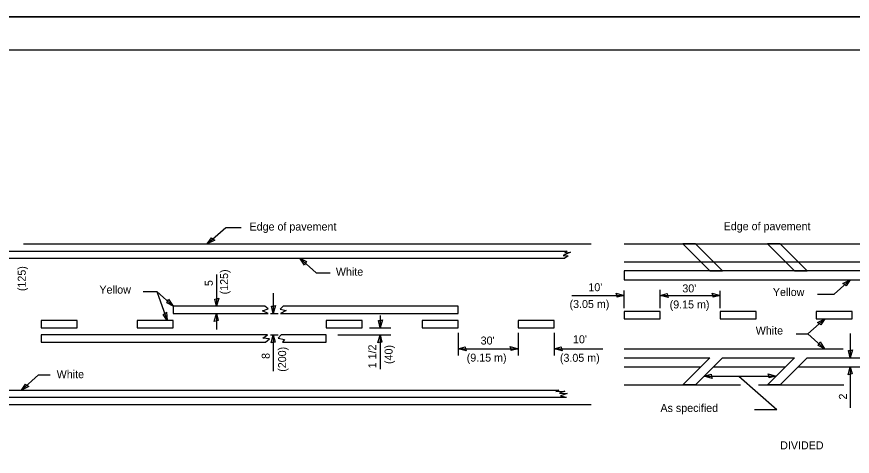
# Model space of a CAD drawing. Extents: x 783925 to 785285, y 2248 to 2688.
# Drawn here: x 784076.1 to 784326.7, y 2556.1 to 2688.2 of the extents above; entities that cross this region are included whole.
import ezdxf

# ---------------------------------------------------------------- set-up
doc = ezdxf.new("R2010")
doc.units = 0
for name, color, linetype in [('Alignment_EX_50 Notation', 7, 'Continuous'), ('Design_EX_Roadway Dimensions', 7, 'Continuous'), ('Design_EX_Roadway Notes', 7, 'Continuous'), ('Drainage_EX_Plan and Profile Notes', 7, 'Continuous'), ('Level 48', 7, 'Continuous'), ('Sheets_50 Reference Boundary', 7, 'Continuous'), ('Sheets_General Details', 7, 'Continuous'), ('Sheets_Printer Plotting Border', 7, 'Continuous'), ('Topo_EOP', 7, 'Continuous'), ('Topo_PMK Symbols', 7, 'Continuous')]:
    doc.layers.add(name, color=color, linetype=linetype)

msp = doc.modelspace()

# ---------------------------------------------------------------- linework, layer by layer
at = {"layer": 'Alignment_EX_50 Notation'}
msp.add_line((784258.29, 2583.05), (784281.29, 2583.05), dxfattribs=at)
at = {"layer": 'Design_EX_Roadway Dimensions'}
for p, q in [((784136, 2610.7), (784136, 2601.22)), ((784153.04, 2605.09), (784153.04, 2599.07)), ((784242.59, 2604.45), (784258.29, 2604.45)), ((784258.29, 2600.67), (784258.29, 2605.97)), ((784269.09, 2600.67), (784269.09, 2606.17)), ((784269.09, 2604.45), (784287.09, 2604.45)), ((784136, 2599.07), (784136, 2594.24)), ((784152.21, 2599.07), (784154.54, 2599.07)), ((784185.1, 2598.47), (784185.1, 2594.74)), ((784181.93, 2594.74), (784188.25, 2594.74)), ((784152.21, 2592.59), (784154.54, 2592.59)), ((784153.04, 2592.59), (784153.04, 2581.71)), ((784172.39, 2592.59), (784188.25, 2592.59)), ((784185.1, 2592.59), (784185.1, 2582.26)), ((784208.5, 2593.18), (784208.5, 2586.44)), ((784226.5, 2593.18), (784226.5, 2586.44)), ((784237.3, 2593.18), (784237.3, 2586.44)), ((784326.1, 2593.02), (784326.1, 2585.74)), ((784208.5, 2588.46), (784226.5, 2588.46)), ((784237.3, 2588.46), (784251.93, 2588.46)), ((784326.1, 2583.05), (784326.1, 2570.66))]:
    msp.add_line(p, q, dxfattribs=at)
for points in [[(784255.89, 2605.12), (784258.29, 2604.45), (784256.16, 2603.92), (784256.08, 2604.51)], [(784271.49, 2603.78), (784269.09, 2604.45), (784271.22, 2604.98), (784271.29, 2604.39)], [(784284.69, 2605.12), (784287.09, 2604.45), (784284.96, 2603.92), (784284.88, 2604.51)], [(784136.67, 2603.62), (784136, 2601.22), (784135.47, 2603.35), (784136.06, 2603.43)], [(784153.71, 2601.47), (784153.04, 2599.07), (784152.51, 2601.19), (784153.1, 2601.27)], [(784135.34, 2596.66), (784136, 2599.07), (784136.54, 2596.94), (784135.95, 2596.86)], [(784185.76, 2597.14), (784185.1, 2594.74), (784184.56, 2596.87), (784185.15, 2596.95)], [(784152.37, 2590.18), (784153.04, 2592.59), (784153.57, 2590.46), (784152.98, 2590.38)], [(784184.43, 2590.18), (784185.1, 2592.59), (784185.63, 2590.46), (784185.04, 2590.38)], [(784224.1, 2589.12), (784226.5, 2588.46), (784224.38, 2587.92), (784224.3, 2588.51)], [(784210.9, 2587.79), (784208.5, 2588.46), (784210.63, 2588.99), (784210.71, 2588.4)], [(784239.7, 2587.79), (784237.3, 2588.46), (784239.43, 2588.99), (784239.51, 2588.4)], [(784326.77, 2588.14), (784326.1, 2585.74), (784325.57, 2587.87), (784326.16, 2587.95)], [(784325.43, 2580.64), (784326.1, 2583.05), (784326.63, 2580.92), (784326.05, 2580.84)]]:
    msp.add_lwpolyline(points, close=True, dxfattribs=at)
at = {"layer": 'Design_EX_Roadway Notes'}
for p, q in [((784133.21, 2619.95), (784138.76, 2624.87)), ((784138.85, 2624.87), (784143.4, 2624.87)), ((784161.03, 2615.62), (784165.92, 2611.28)), ((784165.92, 2611.28), (784170.09, 2611.28)), ((784321.25, 2604.83), (784326.11, 2609.14)), ((784114.03, 2605.61), (784118.07, 2605.61)), ((784118.07, 2605.61), (784121.2, 2596.91)), ((784118.07, 2605.61), (784123, 2601.22)), ((784316.23, 2604.83), (784321.25, 2604.83)), ((784313.37, 2592.91), (784318.47, 2597.45)), ((784309.83, 2592.91), (784313.37, 2592.91)), ((784313.37, 2592.91), (784318.4, 2588.45)), ((784077.49, 2576.03), (784082.65, 2580.61)), ((784082.65, 2580.61), (784086.1, 2580.61)), ((784282.28, 2580.22), (784303.88, 2580.22)), ((784292.72, 2580.22), (784304.04, 2570.16)), ((784297.41, 2570.16), (784304.04, 2570.16))]:
    msp.add_line(p, q, dxfattribs=at)
for points in [[(784135.45, 2621.04), (784133.21, 2619.95), (784134.45, 2621.76), (784134.9, 2621.37)], [(784162.38, 2613.53), (784161.03, 2615.62), (784162.97, 2614.61), (784162.64, 2614.12)], [(784323.87, 2608.05), (784326.11, 2609.14), (784324.87, 2607.33), (784324.43, 2607.72)], [(784121.65, 2603.32), (784123, 2601.22), (784121.06, 2602.24), (784121.39, 2602.73)], [(784121.02, 2599.39), (784121.2, 2596.91), (784119.98, 2598.73), (784120.51, 2599)], [(784316.23, 2596.35), (784318.47, 2597.45), (784317.23, 2595.63), (784316.79, 2596.02)], [(784317.05, 2590.54), (784318.4, 2588.45), (784316.46, 2589.46), (784316.79, 2589.95)], [(784284.68, 2579.55), (784282.28, 2580.22), (784284.41, 2580.76), (784284.49, 2580.17)], [(784301.48, 2580.89), (784303.88, 2580.22), (784301.76, 2579.69), (784301.68, 2580.28)], [(784079.73, 2577.12), (784077.49, 2576.03), (784078.73, 2577.84), (784079.17, 2577.45)]]:
    msp.add_lwpolyline(points, close=True, dxfattribs=at)
at = {"layer": 'Drainage_EX_Plan and Profile Notes'}
msp.add_line((784287.09, 2600.67), (784287.09, 2605.87), dxfattribs=at)
at = {"layer": 'Level 48'}
msp.add_lwpolyline([(783925.15, 2688.15), (784605.15, 2688.15), (784605.15, 2248.15), (783925.15, 2248.15)], close=True, dxfattribs=at)
at = {"layer": 'Sheets_50 Reference Boundary'}
msp.add_lwpolyline([(783965.15, 2678.15), (784595.15, 2678.15), (784595.15, 2278.15), (783965.15, 2278.15)], close=True, dxfattribs=at)
at = {"layer": 'Sheets_General Details'}
msp.add_line((784605.15, 2688.15), (783925.15, 2688.15), dxfattribs=at)
msp.add_lwpolyline([(783965.15, 2678.15), (784595.15, 2678.15), (784595.15, 2258.15), (783965.15, 2258.15)], close=True, dxfattribs=at)
at = {"layer": 'Sheets_Printer Plotting Border'}
msp.add_lwpolyline([(783925.15, 2248.15), (784605.15, 2248.15), (784605.15, 2688.15), (783925.15, 2688.15)], close=True, dxfattribs=at)
at = {"layer": 'Topo_EOP'}
for p, q in [((784078.08, 2619.95), (784248.42, 2619.95)), ((784258.29, 2614.55), (784356.46, 2614.55)), ((784258.29, 2583.05), (784281.29, 2583.05)), ((784285.11, 2583.05), (784306.71, 2583.05)), ((784310.52, 2583.05), (784332.12, 2583.05)), ((784038.62, 2571.7), (784248.42, 2571.7))]:
    msp.add_line(p, q, dxfattribs=at)
at = {"layer": 'Topo_PMK Symbols'}
for p, q in [((784258.29, 2619.95), (784357.73, 2619.95)), ((784044.5, 2617.78), (784241.21, 2617.78)), ((784242.16, 2617.47), (784240.01, 2616.43)), ((784241.21, 2617.78), (784240.53, 2617.23)), ((784240.53, 2617.23), (784242.16, 2617.47)), ((784062.16, 2615.62), (784240.45, 2615.62)), ((784240.01, 2616.43), (784241.44, 2616.32)), ((784241.44, 2616.32), (784240.45, 2615.62)), ((784149.83, 2599.84), (784151.48, 2600.46)), ((784151.53, 2599.07), (784149.83, 2599.84)), ((784151.48, 2600.46), (784150.51, 2601.22)), ((784156.02, 2601.22), (784155.06, 2600.29)), ((784155.06, 2600.29), (784156.87, 2599.89)), ((784156.87, 2599.89), (784155.22, 2599.07)), ((784083.4, 2592.59), (784083.4, 2590.43)), ((784151.31, 2592.59), (784083.4, 2592.59)), ((784149.89, 2591.6), (784151.31, 2592.59)), ((784151.88, 2591.42), (784149.89, 2591.6)), ((784155.4, 2592.59), (784154.49, 2591.65)), ((784154.49, 2591.65), (784156.36, 2591.25)), ((784168.9, 2592.59), (784155.4, 2592.59)), ((784168.9, 2590.43), (784168.9, 2592.59)), ((784083.4, 2590.43), (784150.68, 2590.43)), ((784150.68, 2590.43), (784151.88, 2591.42)), ((784156.36, 2591.25), (784155.79, 2590.43)), ((784155.79, 2590.43), (784168.9, 2590.43)), ((784258.29, 2588.45), (784323.94, 2588.45)), ((784258.29, 2585.74), (784283.99, 2585.74)), ((784287.81, 2585.74), (784309.41, 2585.74)), ((784313.22, 2585.74), (784334.82, 2585.74)), ((784258.29, 2577.64), (784293.17, 2577.64)), ((784298.6, 2577.64), (784324.17, 2577.64)), ((784042.72, 2576.03), (784238.67, 2576.03)), ((784238.67, 2576.03), (784237.78, 2575.64)), ((784237.78, 2575.64), (784240.48, 2575.72)), ((784240.48, 2575.72), (784238.85, 2575.08)), ((784238.85, 2575.08), (784241.2, 2575)), ((784241.2, 2575), (784239.17, 2574.29)), ((784239.17, 2574.29), (784240.96, 2573.87)), ((784044.24, 2573.87), (784240.96, 2573.87))]:
    msp.add_line(p, q, dxfattribs=at)
for points in [[(784283.99, 2611.85), (784287.81, 2611.85), (784279.71, 2619.95), (784275.89, 2619.95)], [(784309.41, 2611.85), (784313.22, 2611.85), (784305.12, 2619.95), (784301.31, 2619.95)], [(784258.29, 2609.14), (784357.6, 2609.14), (784356.92, 2611.85), (784258.29, 2611.85)], [(784258.29, 2597.45), (784269.09, 2597.45), (784269.09, 2599.61), (784258.29, 2599.61)], [(784287.09, 2597.45), (784297.89, 2597.45), (784297.89, 2599.61), (784287.09, 2599.61)], [(784315.89, 2597.45), (784326.69, 2597.45), (784326.69, 2599.61), (784315.89, 2599.61)], [(784083.4, 2594.74), (784094.2, 2594.74), (784094.2, 2596.91), (784083.4, 2596.91)], [(784112.2, 2594.74), (784123, 2594.74), (784123, 2596.91), (784112.2, 2596.91)], [(784168.9, 2594.74), (784179.7, 2594.74), (784179.7, 2596.91), (784168.9, 2596.91)], [(784197.7, 2594.74), (784208.5, 2594.74), (784208.5, 2596.91), (784197.7, 2596.91)], [(784226.5, 2594.74), (784237.3, 2594.74), (784237.3, 2596.91), (784226.5, 2596.91)]]:
    msp.add_lwpolyline(points, close=True, dxfattribs=at)
for points in [[(784150.51, 2601.22), (784123, 2601.22), (784123, 2599.07), (784151.53, 2599.07)], [(784155.22, 2599.07), (784208.5, 2599.07), (784208.5, 2601.22), (784156.02, 2601.22)], [(784287.81, 2585.74), (784279.71, 2577.64), (784275.89, 2577.64), (784283.99, 2585.74)], [(784313.22, 2585.74), (784305.12, 2577.64), (784301.31, 2577.64), (784309.41, 2585.74)]]:
    msp.add_lwpolyline(points, dxfattribs=at)

# ---------------------------------------------------------------- texts
at = {"layer": 'Design_EX_Roadway Dimensions'}
for s, p in [('(125)', (784078.78, 2605.75)), ('(125)', (784139.48, 2604.77)), ('5', (784134.88, 2607.25)), ('1 1/2 ', (784183.94, 2582.57)), ('(40)', (784188.82, 2583.86)), ('8', (784151.96, 2585.38)), ('(200)', (784156.88, 2581.52)), ('2', (784325.09, 2573.19))]:
    msp.add_text(s, height=2.4, rotation=90, dxfattribs=at).set_placement(p)
for s, p in [("10'", (784247.54, 2605.71)), ("30'", (784275.73, 2605.36)), ('(3.05 m)', (784241.89, 2600.67)), ('(9.15 m)', (784271.92, 2600.54)), ("30'", (784215.23, 2589.7)), ("10'", (784242.93, 2590.08)), ('(9.15 m)', (784211.05, 2584.57)), ('(3.05 m)', (784239, 2584.52))]:
    msp.add_text(s, height=2.4, dxfattribs=at).set_placement(p)
at = {"layer": 'Design_EX_Roadway Notes'}
for s, p in [('Edge of pavement', (784145.91, 2623.93)), ('Edge of pavement', (784288.12, 2624.03)), ('White', (784171.81, 2610.38)), ('Yellow', (784100.88, 2605)), ('Yellow', (784302.88, 2604.26)), ('White', (784297.74, 2592.71)), ('White', (784088.06, 2579.6)), ('As specified', (784269.16, 2569.46))]:
    msp.add_text(s, height=2.4, dxfattribs=at).set_placement(p)
at = {"layer": 'Sheets_General Details'}
msp.add_text('DIVIDED', height=2.4, dxfattribs=at).set_placement((784305.07, 2558.23))

doc.saveas('drawing.dxf')
